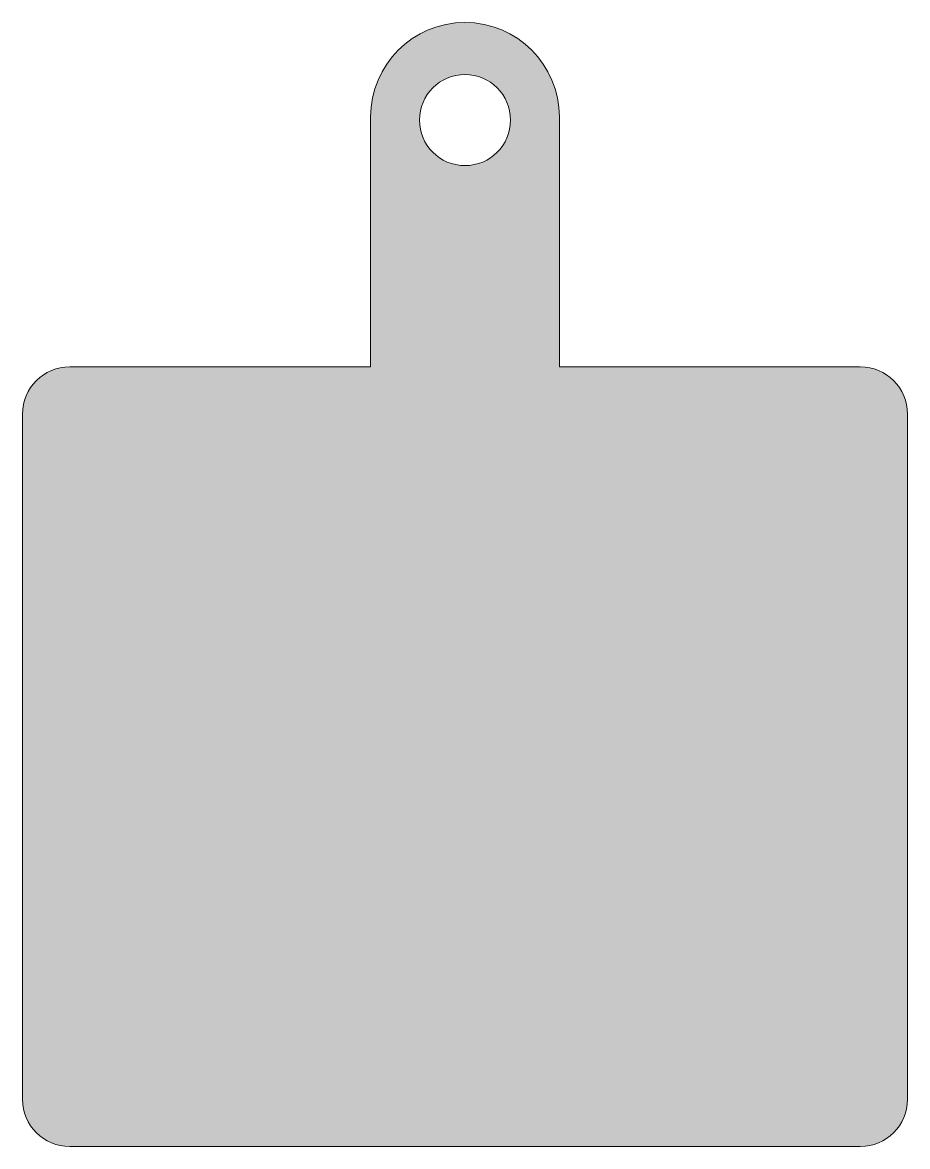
# Model space of a CAD drawing. Header units: inches. Extents: x 25.75 to 30.47, y -6 to 0.
import ezdxf

# ---------------------------------------------------------------- set-up
doc = ezdxf.new("R2010")
doc.units = ezdxf.units.IN
doc.header["$MEASUREMENT"] = 0
doc.layers.add('_U+0421_U+043B_U+043E_U+0439 1', color=7, linetype='Continuous')

msp = doc.modelspace()

# ---------------------------------------------------------------- hatches: boundary and pattern name
at = {"layer": '_U+0421_U+043B_U+043E_U+0439 1', "true_color": 0xffffff}
h = msp.add_hatch(color=7, dxfattribs=at)
h.dxf.hatch_style = 2
edge = h.paths.add_edge_path()
edge.add_spline(control_points=[(30.2199, -1.838), (30.2199, -1.838), (28.6147, -1.838), (28.6147, -1.838), (28.6147, -1.838), (28.6147, -0.5036), (28.6147, -0.5036), (28.6147, -0.2254), (28.3893, 0), (28.1111, 0), (27.8329, 0), (27.6075, -0.2254), (27.6075, -0.5036), (27.6075, -0.5036), (27.6075, -1.838), (27.6075, -1.838), (27.6075, -1.838), (26.0023, -1.838), (26.0023, -1.838), (25.863, -1.838), (25.75, -1.9509), (25.75, -2.0903), (25.75, -2.0903), (25.75, -5.7477), (25.75, -5.7477), (25.75, -5.887), (25.863, -6), (26.0023, -6), (26.0023, -6), (30.2199, -6), (30.2199, -6), (30.3593, -6), (30.4722, -5.887), (30.4722, -5.7477), (30.4722, -5.7477), (30.4722, -2.0903), (30.4722, -2.0903), (30.4722, -1.9509), (30.3593, -1.838), (30.2199, -1.838)], knot_values=[0, 0, 0, 0, 1, 1, 1, 2, 2, 2, 3, 3, 3, 4, 4, 4, 5, 5, 5, 6, 6, 6, 7, 7, 7, 8, 8, 8, 9, 9, 9, 10, 10, 10, 11, 11, 11, 12, 12, 12, 13, 13, 13, 13], degree=3, periodic=1)
edge = h.paths.add_edge_path()
edge.add_spline(control_points=[(28.1111, -0.2778), (28.2453, -0.2778), (28.3542, -0.3867), (28.3542, -0.5208), (28.3542, -0.655), (28.2453, -0.7639), (28.1111, -0.7639), (27.9769, -0.7639), (27.8681, -0.655), (27.8681, -0.5208), (27.8681, -0.3867), (27.9769, -0.2778), (28.1111, -0.2778)], knot_values=[0, 0, 0, 0, 1, 1, 1, 2, 2, 2, 3, 3, 3, 4, 4, 4, 4], degree=3, periodic=1)

# ---------------------------------------------------------------- linework, layer by layer
at = {"layer": '_U+0421_U+043B_U+043E_U+0439 1', "lineweight": 0}
for points, knots in [([(30.2199, -1.838), (30.2199, -1.838), (28.6147, -1.838), (28.6147, -1.838), (28.6147, -1.838), (28.6147, -0.5036), (28.6147, -0.5036), (28.6147, -0.2254), (28.3893, 0), (28.1111, 0), (27.8329, 0), (27.6075, -0.2254), (27.6075, -0.5036), (27.6075, -0.5036), (27.6075, -1.838), (27.6075, -1.838), (27.6075, -1.838), (26.0023, -1.838), (26.0023, -1.838), (25.863, -1.838), (25.75, -1.9509), (25.75, -2.0903), (25.75, -2.0903), (25.75, -5.7477), (25.75, -5.7477), (25.75, -5.887), (25.863, -6), (26.0023, -6), (26.0023, -6), (30.2199, -6), (30.2199, -6), (30.3593, -6), (30.4722, -5.887), (30.4722, -5.7477), (30.4722, -5.7477), (30.4722, -2.0903), (30.4722, -2.0903), (30.4722, -1.9509), (30.3593, -1.838), (30.2199, -1.838)], [0, 0, 0, 0, 1, 1, 1, 2, 2, 2, 3, 3, 3, 4, 4, 4, 5, 5, 5, 6, 6, 6, 7, 7, 7, 8, 8, 8, 9, 9, 9, 10, 10, 10, 11, 11, 11, 12, 12, 12, 13, 13, 13, 13]), ([(28.1111, -0.2778), (28.2453, -0.2778), (28.3542, -0.3867), (28.3542, -0.5208), (28.3542, -0.655), (28.2453, -0.7639), (28.1111, -0.7639), (27.9769, -0.7639), (27.8681, -0.655), (27.8681, -0.5208), (27.8681, -0.3867), (27.9769, -0.2778), (28.1111, -0.2778)], [0, 0, 0, 0, 1, 1, 1, 2, 2, 2, 3, 3, 3, 4, 4, 4, 4])]:
    msp.add_open_spline(points, degree=3, knots=knots, dxfattribs=at)

doc.saveas('drawing.dxf')
